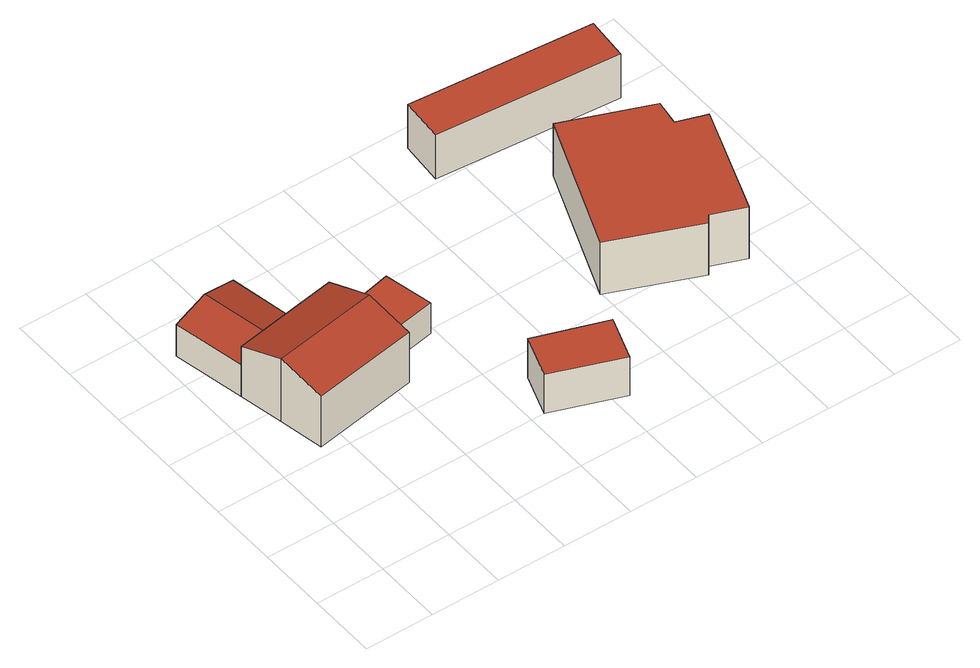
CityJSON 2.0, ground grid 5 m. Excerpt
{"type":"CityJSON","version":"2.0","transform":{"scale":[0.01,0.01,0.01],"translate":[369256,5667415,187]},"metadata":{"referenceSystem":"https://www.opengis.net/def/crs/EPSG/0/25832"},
"CityObjects":{
"building1":{"type":"Building","attributes":{"Gemeindeschluessel":"05122000","function":"31001_2724"},"children":["building1-1","building1-2","building1-3"]},
"building1-1":{"type":"BuildingPart","attributes":{"roofType":"3100","measuredHeight":5.26},"parents":["building1"],"geometry":[{"type":"MultiSurface","lod":"2","boundaries":[[[0,1,2,3]],[[4,5,1,0]],[[6,7,5,4]],[[8,9,10,11]],[[12,13,9,8]],[[12,8,11,6,4,14]],[[0,3,15,14,4]],[[16,2,1,5,7,10,9,13,17]],[[15,18,19,14]],[[16,17,20,21]],[[21,20,19,18]],[[3,2,16,21,22,23,18,15]],[[18,23,22,21]],[[11,24,25,26,7,6]],[[27,28,10]],[[7,26,25,28,27]],[[10,28,25,24]],[[14,17,13,12],[29,30,20,19]],[[20,30,29,19]]],"semantics":{"surfaces":[{"type":"WallSurface"},{"type":"RoofSurface"},{"type":"GroundSurface"},{"type":"ClosureSurface"}],"values":[0,0,0,0,0,1,1,2,0,0,3,0,3,0,0,3,3,0,3]}}]},
"building1-2":{"type":"BuildingPart","attributes":{"roofType":"3100","measuredHeight":3.34},"parents":["building1"],"geometry":[{"type":"MultiSurface","lod":"2","boundaries":[[[31,32,7,26]],[[33,34,32,31]],[[35,36,34,33]],[[24,10,36,35]],[[31,26,25,33]],[[24,35,33,25]],[[7,32,34,36,10,28]],[[26,7,28,25]],[[25,28,37,10,38,24]]],"semantics":{"surfaces":[{"type":"WallSurface"},{"type":"RoofSurface"},{"type":"GroundSurface"},{"type":"ClosureSurface"}],"values":[0,0,0,0,1,1,2,3,3]}}]},
"building1-3":{"type":"BuildingPart","attributes":{"roofType":"1000","measuredHeight":2.58},"parents":["building1"],"geometry":[{"type":"MultiSurface","lod":"2","boundaries":[[[39,40,41,42]],[[23,22,40,39]],[[42,41,30,29]],[[23,39,42,29]],[[40,22,30,41]],[[19,20,21,18]],[[18,21,22,23]],[[29,43,30,20,19]]],"semantics":{"surfaces":[{"type":"WallSurface"},{"type":"RoofSurface"},{"type":"GroundSurface"},{"type":"ClosureSurface"}],"values":[0,0,0,1,2,3,3,3]}}]},
"building2":{"type":"Building","attributes":{"Gemeindeschluessel":"05122000","function":"31001_2723","roofType":"1000","measuredHeight":3.26},"geometry":[{"type":"Solid","lod":"2","boundaries":[[[[44,45,46,47]],[[48,49,45,44]],[[50,51,49,48]],[[47,46,51,50]],[[48,44,47,50]],[[45,49,51,46]]]],"semantics":{"surfaces":[{"type":"WallSurface"},{"type":"RoofSurface"},{"type":"GroundSurface"}],"values":[[0,0,0,0,1,2]]}}]},
"building3":{"type":"Building","attributes":{"Gemeindeschluessel":"05122000","function":"31001_2724","roofType":"1000","measuredHeight":4.36},"geometry":[{"type":"Solid","lod":"2","boundaries":[[[[52,53,54,55]],[[56,57,53,52]],[[58,59,57,56]],[[60,61,59,58]],[[62,63,61,60]],[[64,65,63,62]],[[66,67,65,64]],[[55,54,67,66]],[[64,62,60,58,56,52,55,66]],[[53,57,59,61,63,65,67,54]]]],"semantics":{"surfaces":[{"type":"WallSurface"},{"type":"RoofSurface"},{"type":"GroundSurface"}],"values":[[0,0,0,0,0,0,0,0,1,2]]}}]},
"building4":{"type":"Building","attributes":{"Gemeindeschluessel":"05122000","function":"31001_2724","roofType":"1000","measuredHeight":3.69},"geometry":[{"type":"Solid","lod":"2","boundaries":[[[[68,69,70,71]],[[72,73,69,68]],[[74,75,73,72]],[[71,70,75,74]],[[72,68,71,74]],[[69,73,75,70]]]],"semantics":{"surfaces":[{"type":"WallSurface"},{"type":"RoofSurface"},{"type":"GroundSurface"}],"values":[[0,0,0,0,1,2]]}}]}
},
"vertices":[
[295,1012,543],[295,1012,122],[1057,1143,122],[1057,1143,543],[232,1333,648],[232,1333,122],[170,1654,543],[170,1654,122],[933,1784,543],[933,1784,122],[678,1740,122],[678,1740,543],[962,1632,593],[962,1632,122],[995,1463,648],[1022,1322,602],[1022,1322,122],[995,1463,122],[1022,1322,435],[995,1463,435],[995,1463,177],[1022,1322,177],[1028,1296,177],[1028,1296,435],[678,1740,386],[424,1697,456],[170,1654,386],[202,1659,122],[424,1697,122],[962,1632,435],[962,1632,177],
[69,2175,386],[69,2175,122],[322,2226,456],[322,2226,122],[575,2278,386],[575,2278,122],[551,1719,122],[678,1740,275],
[1384,1361,435],[1384,1361,177],[1309,1709,177],[1309,1709,435],[962,1632,188],
[1914,59,676],[1914,59,350],[2029,382,350],[2029,382,676],[1406,246,676],[1406,246,350],[1517,556,676],[1517,556,350],
[3345,1518,701],[3345,1518,265],[3375,1700,265],[3375,1700,701],[3558,1444,701],[3558,1444,265],[3264,653,701],[3264,653,265],[3026,743,701],[3026,743,265],[2982,685,701],[2982,685,265],[2356,943,701],[2356,943,265],[2751,1946,701],[2751,1946,265],
[3623,2426,413],[3623,2426,44],[3651,2740,44],[3651,2740,413],[2302,2533,413],[2302,2533,44],[2327,2849,413],[2327,2849,44]
]}
